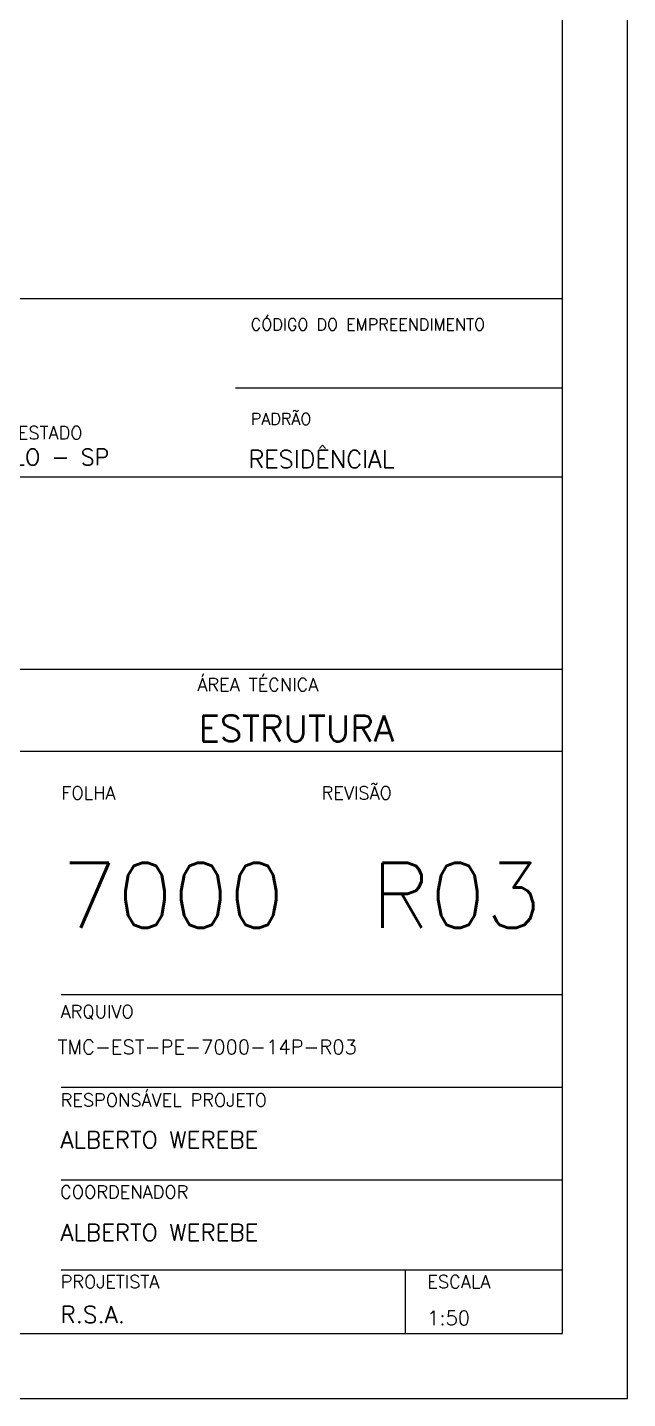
# Model space of a CAD drawing. Extents: x 1435 to 7619, y 830 to 3800.
# Drawn here: x 7158 to 7619, y 830 to 1885 of the extents above; entities that cross this region are included whole.
import ezdxf

# ---------------------------------------------------------------- set-up
doc = ezdxf.new("R2010")
doc.units = 0
doc.header["$MEASUREMENT"] = 0
for name, color, linetype in [('1', 1, 'CONTINUOUS'), ('3', 3, 'CONTINUOUS'), ('4', 4, 'CONTINUOUS'), ('6', 6, 'CONTINUOUS')]:
    doc.layers.add(name, color=color, linetype=linetype)
doc.styles.get("Standard").update_dxf_attribs({"font": 'ROMANS.SHX'})

msp = doc.modelspace()

# ---------------------------------------------------------------- linework, layer by layer
at = {"layer": '1', "linetype": 'Continuous'}
for p, q in [((7568.808154, 1675.890892), (6684.576297, 1675.890892)), ((7568.808154, 1607.32972), (7317.779804, 1607.32972)), ((7568.808154, 1538.768548), (6684.576297, 1538.768548)), ((7568.808154, 1390.877468), (6684.576297, 1390.877468)), ((7568.808154, 1327.655439), (6684.576297, 1327.655439)), ((7568.808154, 1140.454855), (7183.610052, 1140.454855)), ((7568.808154, 1069.22026), (7183.610052, 1069.22026)), ((7568.808154, 997.985666), (7183.610052, 997.985666)), ((7568.808154, 928.785437), (7183.610052, 928.785437)), ((7448.023514, 928.785437), (7448.023514, 879.93055))]:
    msp.add_line(p, q, dxfattribs=at)
msp.add_lwpolyline([(1434.82608, 829.928975), (7619.060405, 829.928975), (7619.060405, 3799.928975), (1434.82608, 3799.928975), (1434.82608, 829.928975)], dxfattribs=at)
at = {"layer": '6', "linetype": 'Continuous'}
msp.add_lwpolyline([(1584.828547, 879.93055), (7569.064811, 879.93055), (7569.064811, 3749.929475), (1584.828547, 3749.929475), (1584.828547, 879.93055)], dxfattribs=at)

# ---------------------------------------------------------------- texts
at = {"layer": '3', "linetype": 'Continuous'}
for s, height, p in [('CÓDIGO DO EMPREENDIMENTO', 8.99991, (7329.430581, 1651.74049)), ('PADRÃO', 8.99991, (7329.430581, 1579.115218)), ('CIDADE/ESTADO', 9.9999, (7094.701198, 1567.92)), ('ÁREA TÉCNICA', 9.9999, (7288.397938, 1374.144214)), ('FOLHA', 9.9999, (7183.878955, 1290.884883)), ('REVISÃO', 9.9999, (7383.876955, 1290.884883)), ('ARQUIVO', 9.9999, (7183.31042, 1122.610235)), ('TMC-EST-PE-7000-14P-R03', 11, (7180.914358, 1094.950123)), ('RESPONSÁVEL PROJETO', 10, (7183.31042, 1054.539064)), ('ALBERTO WEREBE', 12.99987, (7183.238953, 1022.464872)), ('COORDENADOR', 9.9999, (7182.902087, 983.845783)), ('ALBERTO WEREBE', 12.99987, (7183.238953, 951.230277)), ('PROJETISTA', 9.9999, (7183.31042, 914.827171)), ('ESCALA', 9.9999, (7465.202018, 914.827171)), ('R.S.A.', 13, (7183.238953, 888.079144)), ('1:50', 11, (7465.044515, 886.460241))]:
    msp.add_text(s, height=height, dxfattribs=at).set_placement(p)
at = {"layer": '4', "linetype": 'Continuous'}
for s, height, p in [('SÃO PAULO - SP', 12.499875, (7073.376736, 1547.998397)), ('RESIDÊNCIAL', 13.5, (7327.708443, 1545.932034)), ('ESTRUTURA', 19.9998, (7289.417735, 1335.529028))]:
    msp.add_text(s, height=height, dxfattribs=at).set_placement(p)
at = {"layer": '6', "linetype": 'Continuous'}
for s, p in [('7000', (7183.878955, 1192.067414)), ('R03', (7422.111064, 1192.067414))]:
    msp.add_text(s, height=50, dxfattribs=at).set_placement(p)

doc.saveas('drawing.dxf')
